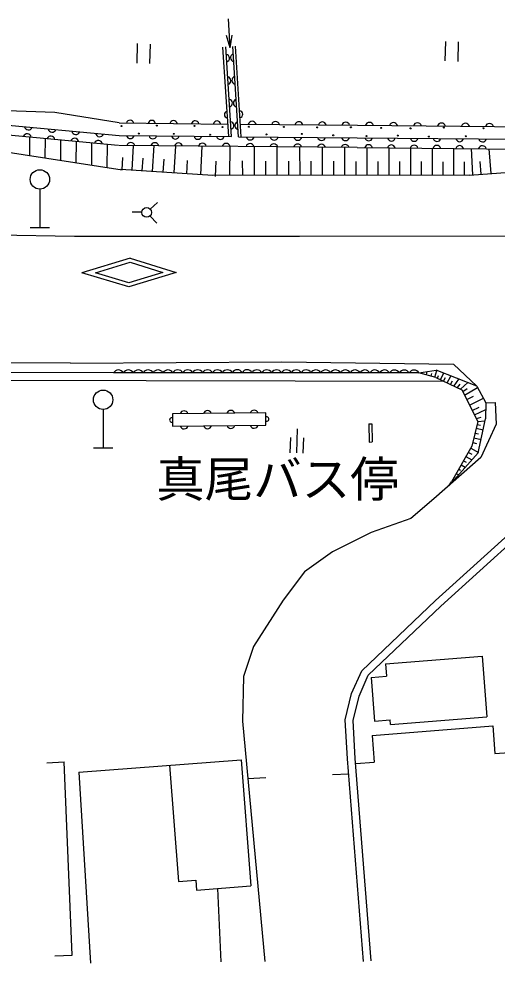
# Model space of a CAD drawing. Units: millimetres, scale not verified. Extents: x 40000 to 680000, y 20000 to 380000.
# Drawn here: x 86856 to 111498, y 254058 to 302672 of the extents above; entities that cross this region are included whole.
import ezdxf
from ezdxf.enums import TextEntityAlignment as Align

# ---------------------------------------------------------------- set-up
doc = ezdxf.new("R2010")
doc.units = ezdxf.units.MM
doc.header["$LTSCALE"] = 1000
doc.linetypes.add('DASHED', pattern=[7.5, 6, -1.5])
for name, color, linetype, lineweight in [('M-BGD', 7, 'Continuous', 25), ('M-BGD-EXST', 7, 'Continuous', 25), ('M-STR-STRC', 7, 'Continuous', 25)]:
    doc.layers.add(name, color=color, linetype=linetype, lineweight=lineweight)
doc.styles.add('ＭＳ ゴシック', font='')
doc.styles.get('ＭＳ ゴシック').set_extended_font_data('MS Gothic')

msp = doc.modelspace()

# ---------------------------------------------------------------- linework, layer by layer
at = {"layer": 'M-BGD'}
for p, q in [((97735, 301174), (97652, 302672)), ((97735, 301174), (97549, 301815)), ((97735, 301174), (97849, 301831)), ((97666, 296610), (97373, 301218)), ((97816, 296608), (97523, 301228)), ((98167, 296605), (97872, 301250)), ((98318, 296604), (98022, 301259)), ((81369, 297662), (92020, 296662)), ((81349, 297161), (91973, 296164)), ((92026, 297312), (97625, 297260)), ((87418, 295636), (87426, 296591)), ((92020, 296662), (97819, 296608)), ((98167, 296605), (104292, 296549)), ((104292, 296549), (114237, 296457)), ((88217, 295514), (88226, 296516)), ((89015, 295392), (89025, 296441)), ((89814, 295270), (89824, 296366)), ((90613, 295147), (90624, 296291)), ((91412, 295025), (91423, 296216)), ((104287, 296048), (92015, 296161)), ((92688, 294876), (92770, 296155)), ((93746, 294808), (93831, 296145)), ((94852, 294738), (94941, 296135)), ((96227, 294650), (96301, 296121)), ((97732, 294611), (97739, 296108)), ((98992, 294612), (98990, 296098)), ((100172, 294614), (100170, 296087)), ((101343, 294616), (101341, 296076)), ((102504, 294617), (102502, 296065)), ((85834, 295879), (92176, 294908)), ((103655, 294619), (103654, 296055)), ((104287, 296048), (116400, 295936)), ((104797, 294620), (104795, 296044)), ((105929, 294622), (105927, 296034)), ((107052, 294623), (107050, 296023)), ((108165, 294625), (108163, 296013)), ((109268, 294626), (109267, 296003)), ((110253, 294641), (110185, 295994)), ((111184, 294709), (111091, 295986)), ((92176, 294908), (92216, 295534)), ((93211, 294842), (93253, 295496)), ((94293, 294773), (94336, 295457)), ((95517, 294695), (95551, 295374)), ((97003, 295354), (96977, 294561)), ((98391, 294612), (98375, 295363)), ((99583, 294613), (99582, 295353)), ((100759, 294615), (100758, 295348)), ((101925, 294616), (101924, 295343)), ((103081, 294618), (103080, 295339)), ((104227, 294619), (104227, 295334)), ((105364, 294621), (105363, 295330)), ((106492, 294622), (106491, 295325)), ((107609, 294624), (107608, 295321)), ((108718, 294625), (108717, 295317)), ((109817, 294627), (109816, 295312)), ((110673, 294671), (110625, 295331)), ((96854, 294610), (92107, 294913)), ((110067, 294627), (96854, 294610)), ((110067, 294627), (115947, 295057)), ((89725, 291476), (66618, 291821)), ((101308, 291469), (89725, 291476)), ((112972, 291494), (101308, 291469)), ((89514, 284944), (66503, 285016)), ((89514, 284944), (100398, 285009)), ((100398, 285009), (109243, 284899)), ((109243, 284899), (110451, 283765)), ((91731, 284443), (66462, 284527)), ((98362, 284456), (91731, 284443)), ((107471, 284442), (98362, 284456)), ((108340, 284216), (107471, 284442)), ((107614, 284405), (107622, 284437)), ((107856, 284343), (107900, 284513)), ((108098, 284280), (108134, 284419)), ((108285, 284231), (108395, 284569)), ((108588, 284099), (108745, 284433)), ((66532, 284095), (108744, 284025)), ((108340, 284216), (109684, 283579)), ((108429, 284174), (108483, 284316)), ((108822, 284191), (108735, 284029)), ((108919, 283941), (109121, 284285)), ((109103, 283854), (109199, 284032)), ((109276, 283772), (109519, 284130)), ((109616, 283611), (109983, 283948)), ((109575, 283867), (109441, 283694)), ((109684, 283579), (110500, 281948)), ((109729, 283488), (109961, 283645)), ((109822, 283302), (110485, 283702)), ((110451, 283765), (110918, 282910)), ((109937, 283073), (110287, 283248)), ((110079, 282789), (110790, 283145)), ((110219, 282509), (110568, 282684)), ((110334, 282279), (110909, 282567)), ((110918, 282910), (111402, 282924)), ((111402, 282924), (111446, 281809)), ((99580, 282383), (94770, 282337)), ((94770, 282337), (94776, 281707)), ((99586, 281753), (99580, 282383)), ((110427, 282094), (110674, 282170)), ((110500, 281948), (110873, 281971)), ((94776, 281707), (99586, 281753)), ((104887, 281823), (105037, 281826)), ((104887, 281823), (104906, 280887)), ((105037, 281826), (105056, 280890)), ((110500, 281948), (110202, 280675)), ((110417, 281593), (110776, 281509)), ((110462, 281785), (110646, 281748)), ((111446, 281809), (110653, 280083)), ((110303, 281107), (110672, 281020)), ((110360, 281350), (110542, 281307)), ((104906, 280887), (105056, 280890)), ((110202, 280675), (109148, 278838)), ((110143, 280572), (110530, 280350)), ((110246, 280863), (110433, 280819)), ((110653, 280083), (108240, 277965)), ((109894, 280138), (110197, 279964)), ((110018, 280355), (110193, 280255)), ((109645, 279704), (109855, 279584)), ((109770, 279921), (109898, 279848)), ((108329, 272733), (115679, 279394)), ((109272, 279054), (109308, 279033)), ((109396, 279271), (109514, 279203)), ((109521, 279488), (109603, 279441)), ((108598, 272436), (115453, 278650)), ((109005, 278637), (109148, 278838)), ((108240, 277965), (107060, 276956)), ((107060, 276956), (105009, 276232)), ((105009, 276232), (103015, 275233)), ((103015, 275233), (101581, 274200)), ((101581, 274200), (100481, 272744)), ((100481, 272744), (98950, 270355)), ((104521, 269111), (108329, 272733)), ((104854, 268876), (108605, 272443)), ((98950, 270355), (98427, 268819)), ((105754, 269464), (110725, 269858)), ((110725, 269858), (110973, 266731)), ((105754, 269464), (105805, 268832)), ((104002, 267939), (104521, 269111)), ((104382, 267810), (104854, 268876)), ((98427, 268819), (98372, 266507)), ((105007, 268769), (105805, 268832)), ((105007, 268769), (105185, 266521)), ((103669, 266582), (104002, 267939)), ((104072, 266546), (104382, 267810)), ((98372, 266507), (99531, 254145)), ((103793, 264569), (103669, 266582)), ((104192, 264593), (104072, 266546)), ((105185, 266521), (105983, 266584)), ((106003, 266336), (105983, 266584)), ((106003, 266336), (110973, 266731)), ((105054, 265782), (111269, 266272)), ((111269, 266272), (111381, 264844)), ((105054, 265782), (105163, 264407)), ((111381, 264844), (113000, 264971)), ((89946, 263887), (98315, 264529)), ((98315, 264529), (98813, 258033)), ((104608, 254136), (103793, 264569)), ((105006, 254167), (104191, 264600)), ((88289, 264378), (89190, 264416)), ((89606, 254474), (89190, 264416)), ((94624, 264246), (95083, 258267)), ((104212, 264333), (105163, 264407)), ((89946, 263887), (90551, 254058)), ((98649, 263561), (99579, 263610)), ((103023, 263761), (103852, 263804)), ((95083, 258267), (95970, 258335)), ((95970, 258335), (96010, 257818)), ((96010, 257818), (98813, 258033)), ((97088, 257901), (97259, 254131)), ((88705, 254436), (89606, 254474))]:
    msp.add_line(p, q, dxfattribs=at)
at = {"layer": 'M-BGD', "linetype": 'DASHED'}
for p, q in [((88710, 297844), (84589, 297993)), ((92026, 297312), (88710, 297844)), ((107471, 284442), (108349, 284587)), ((110451, 283765), (108349, 284587)), ((110918, 282910), (110896, 282076)), ((110527, 280332), (110896, 282076)), ((110527, 280332), (109005, 278637))]:
    msp.add_line(p, q, dxfattribs=at)
at = {"layer": 'M-BGD'}
msp.add_lwpolyline([(98276, 297254), (104298, 297199), (116668, 297084)], dxfattribs=at)
for centre in [(92149, 297156), (93964, 297176), (95904, 297161), (97353, 297098), (98711, 297117), (100509, 297107), (102228, 297082), (103963, 297089), (105524, 297055), (107038, 297037), (108759, 297076), (110793, 297042), (93035, 296765), (94834, 296754), (96710, 296709), (99613, 296725), (101428, 296746), (103051, 296677), (104769, 296637), (106379, 296664), (107986, 296612), (109880, 296630)]:
    msp.add_circle(centre, 25, dxfattribs=at)
for centre, radius, start, end in [((97511, 300647), 199, 287.9236, 79.4167), ((97960, 300671), 201, 108.3253, 258.9492), ((97585, 299492), 199, 287.9235, 79.4183), ((98034, 299507), 201, 108.3259, 258.9485), ((97659, 298338), 199, 287.9236, 79.4167), ((98108, 298343), 201, 108.3253, 258.9492), ((97605, 297743), 161, 97.6895, 264.5666), ((98224, 297759), 170, 280.417, 86.8575), ((87349, 297165), 214, 192.1306, 337.1438), ((92585, 297266), 191, 11.8936, 167.0521), ((93705, 297255), 191, 11.8943, 167.0513), ((94825, 297245), 191, 11.8955, 167.0502), ((95945, 297235), 191, 11.8955, 167.0502), ((97064, 297224), 191, 11.8962, 167.0494), ((97733, 297183), 199, 287.9238, 79.4165), ((98182, 297179), 201, 108.327, 258.9489), ((98878, 297189), 209, 15.9368, 163.0079), ((100082, 297178), 209, 15.9367, 163.0079), ((101287, 297167), 209, 15.9366, 163.0095), ((102491, 297156), 209, 15.9359, 163.0102), ((103696, 297145), 209, 15.9366, 163.0095), ((104916, 297126), 217, 17.3923, 161.5437), ((106153, 297115), 217, 17.3915, 161.5459), ((107390, 297103), 217, 17.3921, 161.5452), ((108627, 297092), 217, 17.3905, 161.5455), ((109864, 297080), 217, 17.3921, 161.5452), ((111101, 297069), 217, 17.3905, 161.5455), ((87283, 296540), 214, 12.1294, 157.1426), ((88505, 296425), 214, 12.1292, 157.1442), ((88571, 297050), 214, 192.129, 337.144), ((89793, 296936), 214, 192.1308, 337.1422), ((91015, 296821), 214, 192.1306, 337.1438), ((92600, 296706), 200, 193.8553, 345.0906), ((93760, 296695), 200, 193.8543, 345.0901), ((94920, 296685), 200, 193.8541, 345.0917), ((96080, 296674), 200, 193.8559, 345.0899), ((97240, 296663), 200, 193.8534, 345.0924), ((98781, 296653), 214, 196.9646, 342.1899), ((100006, 296644), 214, 196.9646, 342.1899), ((101231, 296635), 214, 196.9646, 342.1898), ((102456, 296626), 214, 196.9646, 342.1898), ((103680, 296617), 214, 196.9629, 342.1901), ((89727, 296310), 214, 12.1311, 157.1424), ((90949, 296195), 214, 12.1294, 157.1426), ((92628, 296092), 214, 16.9672, 161.9785), ((93856, 296080), 214, 16.9672, 161.9785), ((95083, 296069), 214, 16.9654, 161.9803), ((96310, 296058), 214, 16.9672, 161.9785), ((97537, 296047), 214, 16.9655, 161.9787), ((98765, 296035), 214, 16.9654, 161.9803), ((99992, 296024), 214, 16.9672, 161.9785), ((101219, 296013), 214, 16.9655, 161.9787), ((102446, 296001), 214, 16.9654, 161.9803), ((103673, 295990), 214, 16.9672, 161.9785), ((104874, 295991), 202, 14.4806, 164.4557), ((104879, 296596), 202, 194.4806, 344.4557), ((106047, 295980), 202, 14.4798, 164.458), ((106052, 296585), 202, 194.4788, 344.4575), ((107220, 295969), 202, 14.4788, 164.4575), ((107226, 296574), 202, 194.4805, 344.4573), ((108393, 295958), 202, 14.4806, 164.4557), ((108399, 296563), 202, 194.4806, 344.4557), ((109566, 295947), 202, 14.4798, 164.458), ((109572, 296552), 202, 194.4781, 344.4582), ((110739, 295937), 202, 14.4781, 164.4583), ((110745, 296541), 202, 194.4798, 344.458), ((91987, 284303), 292, 29.1792, 151.0313), ((92497, 284304), 292, 29.1777, 151.0316), ((93007, 284305), 292, 29.1787, 151.0318), ((93517, 284306), 292, 29.1778, 151.0316), ((94027, 284307), 292, 29.1792, 151.0313), ((94537, 284308), 292, 29.1778, 151.0316), ((95047, 284309), 292, 29.1787, 151.0318), ((95557, 284310), 292, 29.1778, 151.0316), ((96067, 284310), 292, 29.1792, 151.0313), ((96577, 284311), 292, 29.1778, 151.0316), ((97087, 284312), 292, 29.1787, 151.0318), ((97597, 284313), 292, 29.1778, 151.0316), ((98107, 284314), 292, 29.1792, 151.0313), ((98615, 284318), 288, 28.5884, 151.2316), ((99121, 284317), 288, 28.5881, 151.233), ((99627, 284316), 288, 28.5881, 151.233), ((100133, 284315), 288, 28.5898, 151.2313), ((100639, 284314), 288, 28.5898, 151.2313), ((101145, 284314), 288, 28.5898, 151.2313), ((101651, 284313), 288, 28.5898, 151.2313), ((102157, 284312), 288, 28.5898, 151.2313), ((102663, 284311), 288, 28.5898, 151.2313), ((103169, 284311), 288, 28.5884, 151.2316), ((103675, 284310), 288, 28.5881, 151.233), ((104181, 284309), 288, 28.5881, 151.233), ((104688, 284308), 288, 28.5898, 151.2313), ((105194, 284307), 288, 28.5898, 151.2313), ((105700, 284307), 288, 28.5898, 151.2313), ((106206, 284306), 288, 28.5898, 151.2313), ((106712, 284305), 288, 28.5898, 151.2313), ((107218, 284304), 288, 28.5898, 151.2313), ((95368, 282284), 209, 16.9601, 164.1232), ((96572, 282295), 209, 16.9601, 164.1232), ((97775, 282307), 209, 16.9601, 164.1232), ((98979, 282318), 209, 16.9601, 164.1232), ((94733, 282022), 112, 70.8773, 290.9085), ((99621, 282068), 112, 250.5248, 110.5564), ((95377, 281772), 209, 196.9162, 344.1667), ((96579, 281783), 209, 196.9162, 344.1667), ((97781, 281795), 209, 196.9162, 344.1667), ((98984, 281806), 209, 196.9168, 344.166)]:
    msp.add_arc(centre, radius, start, end, dxfattribs=at)
at = {"layer": 'M-BGD-EXST'}
for p, q in [((108832, 301506), (108800, 300507)), ((109499, 301485), (109466, 300485)), ((92959, 301398), (92927, 300398)), ((93625, 301376), (93593, 300377)), ((87937, 293908), (87937, 291908)), ((93626, 292876), (93992, 293218)), ((93193, 292713), (92693, 292729)), ((93615, 292522), (93957, 292157)), ((88437, 291908), (87437, 291908)), ((91198, 282562), (91198, 280562)), ((101196, 281574), (101156, 280325)), ((100848, 281127), (100823, 280336)), ((101515, 281105), (101489, 280314)), ((91698, 280562), (90698, 280562))]:
    msp.add_line(p, q, dxfattribs=at)
for centre, radius in [((87937, 294408), 500), ((93444, 292705), 250), ((91198, 283062), 500)]:
    msp.add_circle(centre, radius, dxfattribs=at)
at = {"layer": 'M-STR-STRC'}
for p, q in [((92590, 290350), (90106, 289599)), ((92590, 290350), (94965, 289618)), ((92524, 288875), (90106, 289599)), ((94965, 289618), (92524, 288875))]:
    msp.add_line(p, q, dxfattribs=at)
msp.add_lwpolyline([(94282, 289619), (92523, 289084), (90800, 289600), (92589, 290140)], close=True, dxfattribs=at)

# ---------------------------------------------------------------- texts
at = {"layer": 'M-BGD-EXST', "style": 'ＭＳ ゴシック'}
msp.add_text('真尾バス停', height=1833, dxfattribs=at).set_placement((106429, 277512), align=Align.BOTTOM_RIGHT)

doc.saveas('drawing.dxf')
